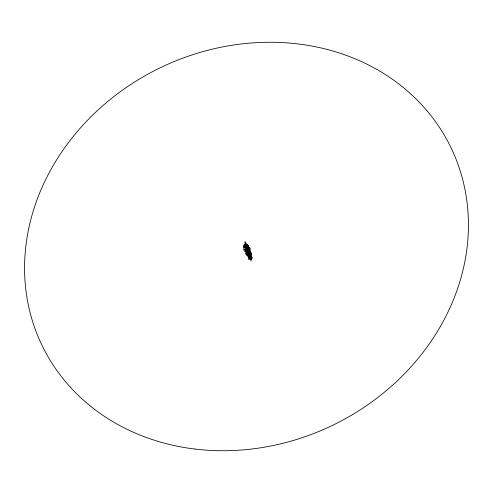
<?xml version="1.0" encoding="UTF-8"?>
<svg xmlns="http://www.w3.org/2000/svg" width="493" height="493" viewBox="0 0 493 493"><rect width="100%" height="100%" fill="white"/><g stroke="black" fill="none" stroke-linecap="round" stroke-linejoin="round"><path stroke-width="0.74" d="M245.076 247.406L245.409 247.332A14.463 6.988 -18.6 0 1 245.81 247.203L245.791 247.517A6.397 5.552 -33.7 0 0 245.791 247.924L245.964 249.723L245.613 247.652L245.532 247.997M245.964 252.114L245.847 250.851M250.703 257.26L250.709 254.782M247.659 254.185L247.048 254.277L247.689 254.172L247.153 254.462L245.933 249.791L246.241 251.042M246.21 250.814L246.401 251.781L246.087 251.029M246.007 246.42L245.865 247.954A7.34 6.372 -33.7 0 0 245.871 248.324L245.908 250.493M249.113 249.902L249.082 248.817L249.224 249.224M249.55 249.581L249.563 250.234L248.164 247.32L248.472 247.911M250.943 255.473L250.678 253.538M245.687 247.122L245.643 248.651L245.304 247.233L245.563 248.626M245.668 248.719L245.908 249.655L245.015 245.348M246.925 247.233L246.901 246.777A2.219 1.072 -18.6 0 1 247.042 246.432L247.412 245.853L248.164 247.837M249.261 257.063L250.709 258.418L250.789 259.552L249.403 257.05L249.877 257.34M246.173 244.294L246.414 245.483M245.52 248.275L245.015 246.475L245.465 246.062A14.081 9.447 -17.5 0 1 246.931 245.52L247.529 245.545L249.366 247.357L247.973 247.868M244.953 245.459L245.366 245.834M245.169 245.995L245.052 245.68M245.637 245.822C244.097 244.836 245.064 246.605 247.32 245.021M250.561 254.37L251.091 254.715L250.69 253.291M245.428 247.166L245.557 248.719L245.033 246.525M245.465 246.857L245.569 247.585A14.463 6.988 -18.6 0 1 245.933 247.443M245.705 247.215L245.76 248.244L245.52 247.104L245.298 247.874M246.18 250.74L245.785 249.285L246.297 251.529L245.841 251.103M250.623 258.005C252.582 262.492 248.922 256.57 250.222 257.099M245.459 246.808L245.995 246.765A2.385 1.152 -18.6 0 1 246.408 246.925L246.74 247.203L246.408 246.925A2.219 1.072 -18.6 0 0 246.038 246.808L247.11 246.334L247.511 246.808M245.878 247.443L245.81 246.901M245.724 248.836L245.341 246.697M250.647 259.558C249.131 255.855 251.812 260.44 250.684 258.548M247.166 244.608C246.136 244.436 248.232 245.169 246.913 244.399M250.641 256.422C250.962 257.74 251.276 251.442 250.684 256.773M247.677 255.121L247.394 254.511L247.831 255.38L247.535 255.522L247.258 254.678M247.535 255.356C246.987 254.598 248.318 254.499 247.215 254.973M246.272 246.235L247.357 248.01L247.252 247.406M245.169 246.636L245.113 247.172M248.663 249.304L249.261 249.002M244.405 246.038C244.078 246.796 248.207 242.741 248.133 246.432M244.466 246.18L244.51 245.446M244.448 245.662L244.824 247.209L245.28 247.184M244.645 246.716L245.44 247.671L244.417 246.136L244.571 246.555L244.633 245.841M244.978 247.344L245.378 247.301L244.959 247.289C243.936 245.631 245.742 248.651 245.366 247.203M245.249 246.987L245.496 246.118A14.081 9.447 -17.5 0 1 246.956 245.576C247.905 245.341 247.819 247.042 247.726 245.391M248.238 248.189L248.897 248.454L247.788 246.512L247.887 245.921L248.004 247.283L247.357 245.995L243.647 247.357L243.788 244.836L246.192 243.943L247.141 244.818M247.868 245.459L247.726 245.902L247.209 245.471M247.917 246.087L247.689 244.929L246.987 244.497M245.606 247.837L245.471 247.172L245.557 248.719M250.647 257.981L250.758 258.862L250.358 257.506M248.096 247.56L248.065 247.517A7.34 6.427 -17.9 0 0 247.85 247.221C246.531 246.605 245.847 244.953 246.395 244.781A16.294 2.829 77 0 0 246.309 244.429L246.334 244.245M250.684 258.474L250.869 259.152M244.67 246.981L244.473 246.29L245.039 247.018M244.688 246.531L244.62 244.861L245.446 245.224A2.305 1.115 -18.6 0 0 245.496 244.892L245.902 245.637M245.539 247.535L245.471 247.196M247.831 245.952L248.065 247.116M250.623 256.366L251.029 255.682L250.697 257.278M245.68 250.456L245.748 250.056L246.025 251.596M245.834 250.598L246.29 251.282M245.853 250.617L245.779 250.98M244.904 245.693L246.759 244.935M245.767 247.055L245.754 248.004M250.888 255.528L250.678 256.674M248.084 248.133C248.873 248.404 247.092 245.095 248.09 246.999M250.61 258.19L249.723 254.647M251.005 256.095L250.931 255.793M243.782 246.087C246.833 246.494 244.516 243.875 245.853 244.614A2.305 1.115 -18.6 0 0 246.044 244.75L246.839 244.664L246.894 245.267M248.102 247.03L247.991 246.247L247.683 246.445M245.348 244.442C246.025 245.36 244.399 245.212 245.711 245.058M245.563 245.064L245.391 245.372L244.972 244.682M245.785 245.083L245.237 245.039L245.496 245.243A14.463 6.988 -18.6 0 1 246.266 245.033L245.039 241.73L245.693 245.231M245.76 245.083L245.372 245.058M245.434 244.411L246.013 244.885M249.144 256.989L249.526 257.901M249.255 257.623L249.242 257.155M244.67 244.898L244.744 245.65L244.873 244.14L246.038 244.664M245.28 245.871L244.99 245.532M250.845 259.238L250.419 258.825L250.882 259.398M250.524 258.874L250.617 259.349L250.555 258.843M250.882 256.212L250.777 256.828M250.031 252.78C250.493 252.866 250.82 253.032 250.21 252.669M250.154 252.009L250.586 253.39M250.586 259.349L250.506 259.102M250.82 254.326L250.697 253.562L250.869 255.405M245.231 247.48L245.569 247.289L245.742 248.164M244.781 246.907L245.391 248.225M244.516 245.687L244.892 244.14L244.577 245.2M247.862 246.894L248.053 247.246M243.893 247.283L243.955 246.149M245.033 245.181L245.329 245.736M250.567 258.4L250.721 258.825L246.623 246.673M249.569 249.889L249.483 250.364L249.255 249.908C249.926 248.885 247.893 248.367 249.735 250.222M244.885 245.446L246.783 244.935M249.384 249.483L249.76 250.068M250.499 258.221L250.623 258.579M245.113 244.892L244.756 244.984M244.608 245.286L244.904 244.158L245.372 245.323M250.506 258.122L249.427 257.389M245.619 244.978L245.582 245.452M249.316 250.019L249.273 250.407M245.717 248.7L245.687 247.258L245.89 247.591M244.676 246.346L244.904 245.483M247.769 246.099L248.059 246.58L247.961 246.013M248.004 246.58L247.609 245.027M245.064 246.42L247.227 245.415M245.027 246.254L244.959 246.746M245.89 244.935L245.496 244.953L245.847 244.818M245.952 244.744L246.759 244.768M246.334 245.218L245.884 244.861L246.149 244.245L246.975 244.842M247.357 245.995L247.067 246.371A2.385 1.152 -18.6 0 0 246.919 246.74L250.617 258.166M246.944 247.381L246.962 246.919M245.717 246.5L245.822 246.765C247.424 246.143 246.025 248.256 246.463 249.852M244.966 245.267L245.785 244.879M246.124 250.968L246.124 251.301L245.976 250.845M250.549 253.248L250.105 252.891M250.604 253.507L250.216 253.291M247.067 247.732L247.295 247.486L247.461 248.398M247.313 244.707L246.691 244.411L244.522 245.465M247.431 244.799L246.82 245.033L247.172 246.013M247.437 245.046L247.221 244.811L247.517 245.003M247.492 244.984L247.769 245.36L247.461 244.762M245.878 251.134L246.21 251.048M248.225 247.862L248.688 248.299L248.318 247.899M249.396 250.117L249.612 250.82M247.504 248.792L247.856 248.293L247.523 247.831M247.295 248.084L247.326 248.324M250.53 257.315L249.637 257.537L250.475 258.35L248.996 254.918M247.276 247.591L247.492 248.275M245.785 249.668L245.767 249.175L245.921 249.711M244.799 245.797L244.627 245.465M244.707 245.927L244.633 245.545M247.264 244.602L247.72 245.366M247.079 254.647L247.449 255.454M249.963 252.108L249.661 252.12M250.29 253.057L250.315 253.476M245.785 244.953L244.873 244.14M246.512 246.494L246.192 245.754M246.623 246.82L247.203 247.32M246.703 246.839L246.358 246.925C245.982 249.415 248.127 254.585 247.159 248.645M248.478 248.86L248.651 248.54L248.17 248.94M250.518 256.989L250.197 257.001M249.618 257.5L250.543 257.352M247.615 248.638L247.597 248.441A14.463 6.988 -18.6 0 1 247.948 248.269L248.059 248.084M244.935 247.116L245.12 247.492M245.68 245.335L245.656 245.003M245.964 244.774L245.865 245.076A14.463 6.988 -18.6 0 0 245.514 245.261M247.88 255.67C247.924 256.576 250.623 257.636 250.888 259.306M248.016 255.922L247.609 255.547L248.558 256.613M248.392 256.656L248.466 256.767M248.86 249.47L247.954 248.189A14.445 6.982 -18.6 0 0 247.56 248.349M246.839 244.719L246.395 244.781A16.54 2.872 77 0 0 246.321 244.436L246.352 244.226M246.254 244.411C246.864 244.312 245.982 244.288 246.364 244.774M245.237 247.4L245.576 247.301M245.791 251.036L245.625 250.105L246.013 250.234M247.227 245.261L247.819 245.865M248.638 249.674L247.961 250.13M250.598 254.893L250.185 255.282M245.397 244.75L245.403 244.774A2.305 1.115 -18.6 0 1 245.335 245.113L245.409 245.107M249.544 257.328L250.074 257.032M246.099 244.731L246.555 244.774M250.278 254.148L249.711 254.573M248.059 245.958L247.32 244.596M245.126 247.32L244.818 247.042L245.12 247.307M247.942 245.921L247.597 246.087L248.115 245.933L247.369 244.824M247.776 245.286L247.541 244.947M244.83 245.126L244.75 245.489M244.811 245.298L244.781 245.625M251.22 261.136L249.735 257.888M248.269 251.042L249.144 250.543L248.86 250.697M245.2 245.083L245.483 244.855L245.588 245.323M245.754 243.733L246.512 244.873M246.173 246.377L245.576 244.707M247.732 246.685L248.158 247.098M247.782 246.882L248.022 247.079M247.634 246.833A6.397 5.602 -17.9 0 1 247.88 247.153L247.979 246.956M245.742 249.39L245.822 249.452M249.446 249.643L249.52 250.05M247.997 247.474L248.404 247.572M248.94 248.836L248.762 248.521A12.214 5.904 -18.6 0 0 248.053 248.712M248.848 250.703L248.25 250.992M249.033 249.649L249.544 250.752M248.269 247.307L247.973 246.746M247.696 245.107L248.041 245.736M244.959 247.258L244.485 246.475M249.409 253.1L249.347 252.521M249.575 253.642L249.193 253.79M249.877 250.999L249.433 249.982M247.609 255.547L248.096 255.922M248.028 246.993L247.985 247.307M249.076 249.101L249.6 249.957M249.261 249.92L249.569 249.766M247.745 246.352L248.078 246.198M247.159 254.863L247.529 255.208L247.005 253.698M250.043 251.128L250.099 252.391M250.013 251.344L249.926 251.227M250.025 251.467L249.544 250.234M250.204 252.163L250.191 252.015M247.609 254.696L247.548 255.097M247.449 245.908L245.6 246.648M247.813 245.132L247.116 244.51M244.929 244.922L245.009 244.922A16.54 4.603 62.2 0 0 245.126 245.286A16.294 4.536 62.2 0 1 244.99 244.922L244.836 244.799M245.828 248.324L245.958 248.595M246.254 250.709L245.785 249.23L246.149 249.44M246.617 250.426L246.254 250.37M246.777 251.978L246.87 251.165L246.438 251.214M246.999 253.735L247.369 254.561L247.757 254.462L247.289 253.969M247.714 254.376C247.535 255.966 247.498 253.92 246.845 253.038M249.002 256.613L249.218 256.878L248.392 255.682M248.478 256.224L247.93 255.805M245.853 244.614L246.26 244.565M247.757 255.479L247.301 254.77L247.424 255.127M247.32 254.93L247.837 254.696M250.469 253.069L250.567 252.681L250.056 252.817M246.71 249.483L246.069 249.464M250.746 253.494L250.69 254.111M250.709 254.018L250.69 253.649M248.768 255.584L248.336 255.707M247.911 255.121L249.199 256.989L248.762 256.871M249.199 257.001L248.823 256.921A1.849 0.894 -18.6 0 0 248.965 257.05L250.222 258.129M246.759 248.38L247.178 248.546L246.617 247.757M247.073 248.743L246.574 248.823L246.993 248.805M249.674 257.075L249.458 257.13M250.167 257.975C250.801 258.856 249.273 257.167 250.019 257.796M250.124 251.264L250.358 252.391M249.668 257.611L250.222 257.796L249.828 257.95M245.526 245.403L245.317 244.978L245.748 244.892M246.716 248.145L247.085 248.38L246.691 248.466M244.442 244.873L246.001 244.54M244.534 245.064L245.989 244.528M246.549 245.711L245.933 244.929M245.064 246.173L247.283 245.144M245.902 246.802L245.452 246.358M246.66 246.013L247.153 246.272L246.777 246.334L246.395 245.292M247.104 245.847L247.153 245.958M245.452 246.697L245.748 246.753M245.822 246.765L246.229 246.537L245.785 245.446M246.543 247.461L246.851 248.306M246.525 247.788L246.857 247.708M247.036 248.25L246.506 247.141L247.122 248.632M247.4 248.152L247.196 248.225M247.233 248.269L247.702 248.454M245.859 249.298L243.727 249.994L244.935 251.448L246.266 250.955M247.659 249.205L247.406 249.612M245.945 250.339L245.865 249.852L246.019 250.456M247.394 249.452L247.702 249.341M247.418 249.532L247.732 249.421M248.934 249.969L250.265 249.476C250.345 245.76 248.614 249.507 248.546 248.071M246.075 251.134L246.025 250.832M246.617 252.607L246.204 251.664L247.603 255.171M246.377 252.096L246.358 251.664L246.525 252.373M247.973 251.153L246.753 251.344M246.771 252.81L246.469 251.886L246.605 252.891L246.562 252.49M246.679 252.804L246.543 252.699M246.796 253.211L247.153 254.4L247.055 254.055M247.991 254.844L246.716 255.319C244.263 253.556 247.8 253.137 246.975 253.636M247.122 253.248L245.785 253.741L245.933 252.404M246.827 253.642L246.716 253.223L246.901 253.673M250.469 252.009L250.204 252.336M250.111 253.014L250.567 252.681L250.709 253.082M247.702 254.314L247.166 254.234M249.175 253.741L249.52 253.612M247.782 254.542L247.369 254.554M250.851 253.63L250.949 255.017M248.94 254.801L248.811 254.826M247.677 255.645L247.868 255.744M251.017 254.579L251.042 254.727M249.476 255.633L249.057 255.713M249.877 255.799L249.563 255.885L249.902 255.879M249.988 257.223L250.093 257.371M249.754 257.241L250.721 259.423M250.154 257.549L249.686 257.648L248.996 256.711M249.772 257.642L250.161 257.66L249.877 257.876M251.541 257.198C246.321 258.252 247.677 261.099 252.595 257.901L251.529 257.167M250.358 258.141L249.852 257.802L250.043 258.252M250.13 258.443L250.333 258.899M250.598 258.936L250.536 259.349M250.604 252.958L250.185 253.131L250.432 253.815M245.927 246.235L246.5 246.377L250.056 257.315M247.628 247.597L248.016 247.529M246.364 251.941L246.272 251.763M246.309 251.905L246.247 251.689M245.878 244.707L245.459 244.442M250.863 253.747L250.746 253.402M248.343 247.548L248.034 247.566A14.463 6.988 -18.6 0 0 247.665 247.689M246.241 244.892L246.346 244.546L246.685 245.083M246.512 252.539L246.586 252.903M244.842 247.067L245.274 246.999M245.884 251.375L246.001 251.436M246.143 244.824L246.839 244.664M248.084 252.995L248.7 254.32M246.321 245.366L246.186 245.107M247.511 250.345L247.079 250.339M247.954 245.563L247.874 246.377M248.115 245.927L247.88 245.643M248.127 246.099L247.381 244.627M245.471 248.133L245.847 248.922M248.799 255.738L248.645 255.75M248.182 254.906L247.899 254.906M247.868 246.032L247.665 245.532M249.359 256.471L249.532 256.465M244.898 244.774L245.28 244.774M249.39 257.722L249.908 257.827M250.74 254.752L250.808 255.035M247.714 254.702L247.523 254.733A14.457 6.988 -18.6 0 1 247.874 254.585M247.307 245.465L247.708 245.853M246.629 247.794L246.531 247.246M250.241 258.135C248.811 255.571 252.453 263.348 249.495 257.26A11.037 9.613 -30.6 0 0 249.859 257.753M246.069 249.55L245.976 249.47A12.214 5.904 -18.6 0 1 246.235 249.396M249.175 248.829L248.817 248.959L249.045 249.403M249.045 257.099L248.632 256.693M245.033 246.999L243.856 247.603L243.788 249.415L246.469 248.762A14.445 6.982 -18.6 0 1 246.827 248.62M245.187 247.369L244.848 247.042L245.212 247.634M244.781 244.762L245.039 245.126M250.204 258.782L250.426 259.17M250.185 258.659L250.401 259.047M246.266 244.811L246.482 245.15M249.218 257.217L249.39 257.426M247.147 245.12L247.326 245.212M246.531 244.214L246.808 244.553M249.248 257.303L248.386 256.452M250.499 258.424L250.087 257.149M248.755 256.539L248.534 256.286A14.463 6.988 -18.6 0 1 248.854 256.126M249.704 250.709L250.074 251.683M249.643 250.389L249.766 250.543M248.373 256.662L248.688 256.952M248.472 256.545L249.045 256.693A14.26 6.89 -18.6 0 0 248.7 256.779L248.792 256.896M248.028 247.961L248.454 248.423M250.068 257.962L250.376 258.307M245.6 245.785L245.064 245.009L245.243 245.274M249.84 257.703L249.988 257.845M247.868 248.306L248.583 249.218M247.985 248.299L246.901 246.771M248.614 250.949L247.603 249.045M249.563 257.278L250.524 259.435L249.624 257.408M248.232 255.996L247.954 255.608L248.232 255.947M248.694 248.09L248.879 248.46M248.78 249.507L249.575 250.992M247.468 248.071L247.27 247.72M244.719 246.728L244.842 247.147M248.768 251.27L249.008 251.763M248.152 255.386L247.357 253.624M248.657 248.373L248.977 249.014M248.786 248.608L249.131 249.285M248.786 248.343L248.7 248.071M247.172 247.406L246.562 247.178L246.777 247.726M246.999 247.092L247.548 248.663M248.225 247.769L248.435 248.189M247.622 246.944L247.893 247.504M247.252 245.366L246.864 244.664M246.857 244.879L246.987 245.237M248.712 248.762L248.94 249.175M246.272 245.637L246.266 245.354M247.19 248.084L247.461 248.749L247.48 248.232M245.68 245.557L245.834 245.89L245.317 244.978M246.18 249.119L245.952 249.347M249.945 257.038L250.234 257.79M244.411 245.896L244.707 246.494M247.72 255.473L247.369 254.807L247.529 255.208M249.304 250.247L249.624 250.931M247.504 254.708L247.141 253.895M247.806 254.887L246.82 252.133M247.461 254.69L247.585 255.035M249.218 249.464L249.563 250.241M247.406 248.552L247.554 248.903M250.882 252.139L251.196 253.661M248.121 253.057L247.646 251.196M247.061 254.259L247.11 254.419M249.452 250.247L249.963 251.64M245.748 247.313L245.976 248.638A14.463 6.988 -18.6 0 1 246.334 248.49M249.68 251.079L249.883 251.763M250.389 252.447L250.555 254.166M249.23 249.902L249.464 250.438M249.748 250.352L249.92 250.721M245.471 244.066L245.126 242.149M249.649 250.992L249.889 251.689M250.222 257.556L250.352 257.919M246.839 245.015L247.221 246.167M246.303 245.212L246.691 246.364M245.594 244.676L245.785 245.224M245.606 246.765L245.157 245.532M245.224 245.73L245.496 246.537M244.559 245.058L244.744 245.687M247.295 253.433L246.814 251.781M246.642 252.736L246.426 251.88M246.543 252.145L246.777 252.897M250.432 252.681L250.573 253.155M250.296 252.841L250.561 253.87M246.364 251.584L246.475 251.978M246.993 248.096L246.845 248.306M250.222 252.792L250.376 253.365M249.205 252.293L249.292 252.626M250.241 252.539L250.444 253.34M246.26 251.461L245.921 250.031L246.204 251.547M250.894 259.466L250.629 258.363L250.863 259.226M246.617 247.246L246.925 248.343M245.52 247.153L245.539 247.566M245.483 247.313L245.643 248.17M245.847 250.068L245.958 250.487M245.724 248.527L245.674 247.178M246.617 251.239L246.469 249.976M246.716 247.924L246.796 248.478M250.598 254.487L250.641 254.832M247.961 245.785L248.078 246.167M245.274 242.95L245.415 245.206M246.352 248.54A14.463 6.988 -18.6 0 0 245.995 248.688L246.469 248.817A14.463 6.988 -18.6 0 1 246.845 248.669M246.395 246.192L246.808 247.135L246.395 246.192M195.031 449.061A227.119 198.451 -25.9 0 0 459.199 167.811A227.119 198.451 -25.9 0 0 85.271 122.628A227.119 198.451 -25.9 0 0 195.031 449.061"/></g></svg>
